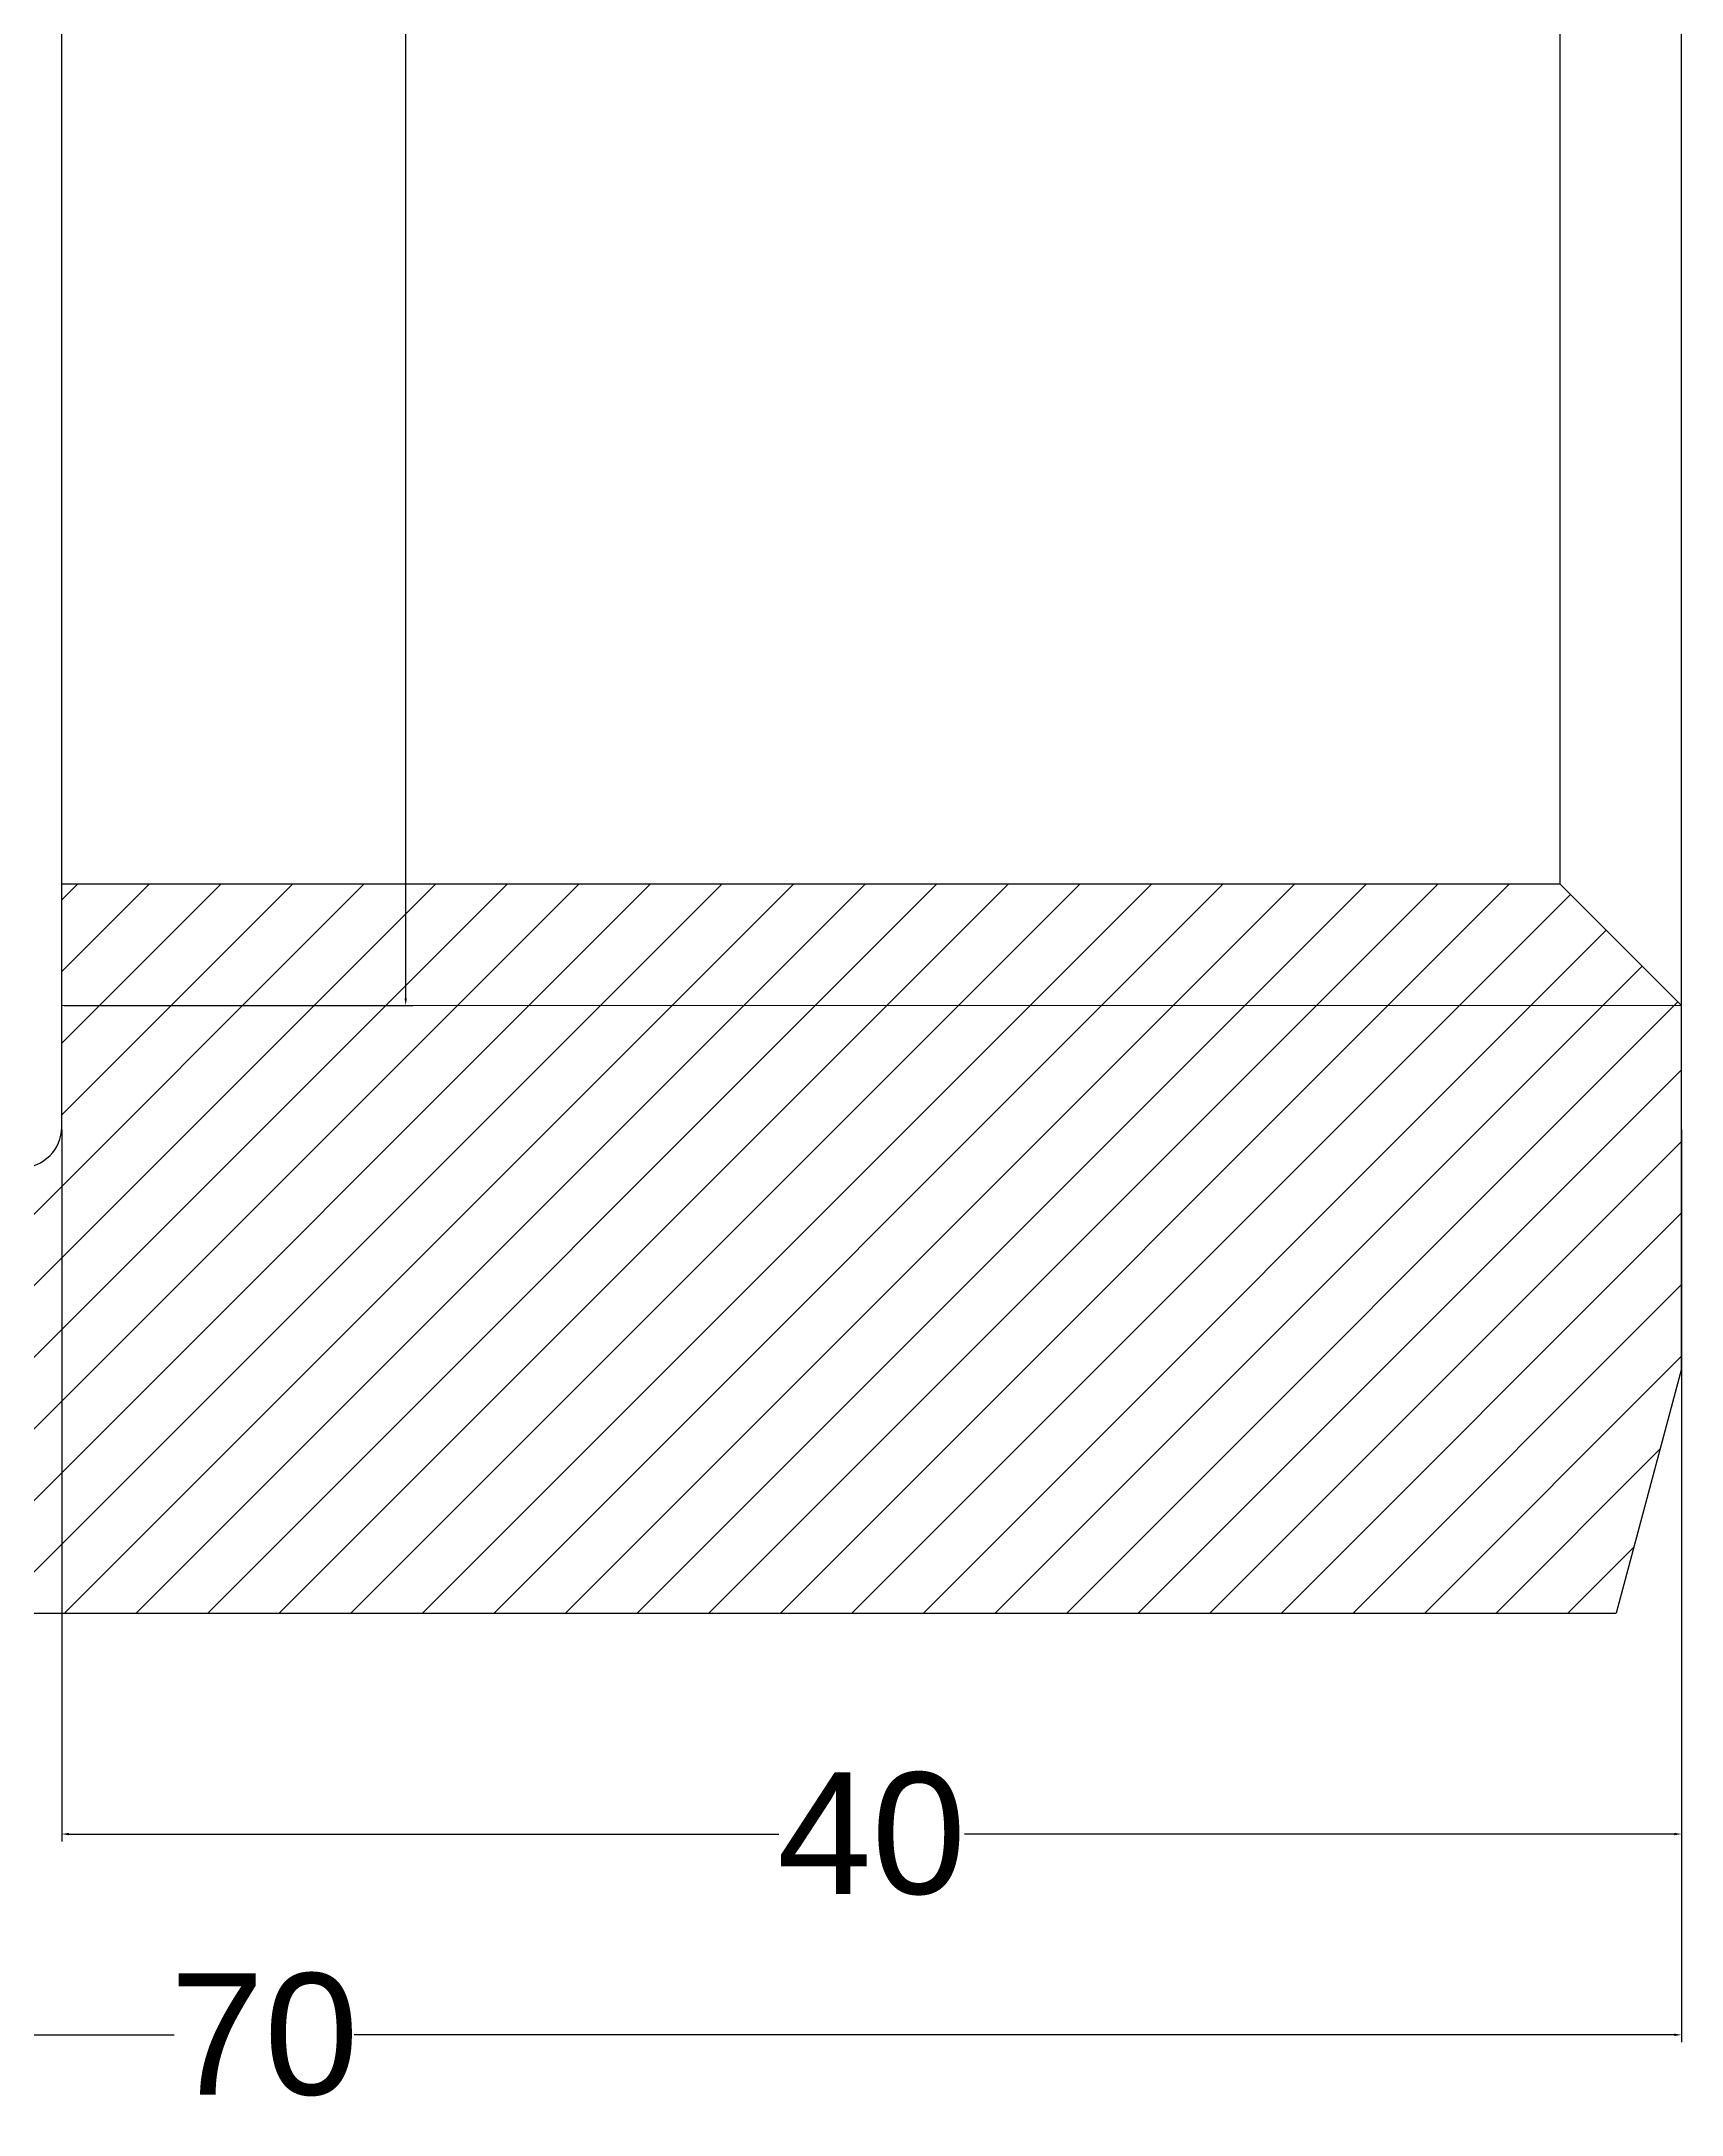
# Model space of a CAD drawing. Header units: inches. Extents: x -20 to 1819, y -457 to 307.
# Drawn here: x 1534.4 to 1574.9, y 111.9 to 163.1 of the extents above; entities that cross this region are included whole.
import ezdxf

# ---------------------------------------------------------------- set-up
doc = ezdxf.new("R2010")
doc.units = ezdxf.units.IN
doc.header["$MEASUREMENT"] = 0
doc.header["$PDMODE"] = 35
doc.header["$PDSIZE"] = 5
doc.layers.get('0').update_dxf_attribs({"lineweight": 15})
doc.layers.add('GROASE', color=7, linetype='Continuous', lineweight=30)
doc.styles.get("Standard").update_dxf_attribs({"font": 'arial.ttf', "height": 3})
doc.dimstyles.get("Standard").update_dxf_attribs({"dimtxt": 0.18, "dimasz": 0.18, "dimexe": 0.18, "dimexo": 0.0625, "dimgap": 0.09, "dimtad": 0, "dimtih": 1, "dimtoh": 1, "dimdec": 4, "dimzin": 0, "dimdsep": 46, "dimtxsty": 'Standard', "dimcen": 0.09, "dimadec": 0, "dimazin": 0, "dimtfac": 1, "dimtdec": 4, "dimtofl": 0, "dimtmove": 0, "dimatfit": 3, "dimfxl": 1, "dimtolj": 1, "dimtzin": 0, "dimarcsym": 0})

# ---------------------------------------------------------------- blocks, each defined once
blk = doc.blocks.new('*D42')
at = {"color": 0, "lineweight": -2, "transparency": 16777216}
for p, q in [((1534.932, 199.261), (1543.544, 199.261)), ((1543.364, 199.081), (1543.364, 173.172)), ((1543.364, 139.441), (1543.364, 165.351)), ((1534.932, 139.261), (1543.544, 139.261))]:
    blk.add_line(p, q, dxfattribs=at)
at = {"color": 0, "transparency": 16777216}
for points in [[(1543.334, 199.081), (1543.394, 199.081), (1543.364, 199.261)], [(1543.334, 139.441), (1543.394, 139.441), (1543.364, 139.261)]]:
    blk.add_solid(points, dxfattribs=at)
at = {"layer": 'Defpoints', "color": 0, "transparency": 16777216}
for p in [(1534.87, 199.261), (1534.87, 139.261), (1543.364, 139.261)]:
    blk.add_point(p, dxfattribs=at)
at = {"color": 0, "transparency": 16777216, "insert": (1543.364, 169.261), "char_height": 3, "attachment_point": 5, "rotation": 90}
blk.add_mtext('\\A1;M60', dxfattribs=at)
blk = doc.blocks.new('*D44')
at = {"color": 0, "lineweight": -2, "transparency": 16777216}
for p, q in [((1504.87, 130.228), (1504.87, 113.665)), ((1574.87, 130.228), (1574.87, 113.665)), ((1505.05, 113.845), (1537.649, 113.845)), ((1574.69, 113.845), (1542.091, 113.845))]:
    blk.add_line(p, q, dxfattribs=at)
at = {"color": 0, "transparency": 16777216}
for points in [[(1505.05, 113.875), (1505.05, 113.815), (1504.87, 113.845)], [(1574.69, 113.875), (1574.69, 113.815), (1574.87, 113.845)]]:
    blk.add_solid(points, dxfattribs=at)
at = {"layer": 'Defpoints', "color": 0, "transparency": 16777216}
for p in [(1504.87, 130.29), (1574.87, 130.29), (1574.87, 113.845)]:
    blk.add_point(p, dxfattribs=at)
at = {"color": 0, "transparency": 16777216, "insert": (1539.87, 113.845), "char_height": 3, "attachment_point": 5}
blk.add_mtext('\\A1;70', dxfattribs=at)
blk = doc.blocks.new('*D45')
at = {"color": 0, "lineweight": -2, "transparency": 16777216}
for p, q in [((1534.87, 136.199), (1534.87, 118.623)), ((1574.87, 136.199), (1574.87, 118.623)), ((1535.05, 118.803), (1552.576, 118.803)), ((1574.69, 118.803), (1557.164, 118.803))]:
    blk.add_line(p, q, dxfattribs=at)
at = {"color": 0, "transparency": 16777216}
for points in [[(1535.05, 118.833), (1535.05, 118.773), (1534.87, 118.803)], [(1574.69, 118.833), (1574.69, 118.773), (1574.87, 118.803)]]:
    blk.add_solid(points, dxfattribs=at)
at = {"layer": 'Defpoints', "color": 0, "transparency": 16777216}
for p in [(1534.87, 136.261), (1574.87, 136.261), (1574.87, 118.803)]:
    blk.add_point(p, dxfattribs=at)
at = {"color": 0, "transparency": 16777216, "insert": (1554.87, 118.803), "char_height": 3, "attachment_point": 5}
blk.add_mtext('\\A1;40', dxfattribs=at)

msp = doc.modelspace()

# ---------------------------------------------------------------- hatches: boundary and pattern name
h = msp.add_hatch()
h.set_pattern_fill('ANSI31', color=256, scale=10)
edge = h.paths.add_edge_path()
edge.add_line((1574.8699, 130.29019), (1573.25446, 124.26129))
edge.add_line((1573.25446, 124.26129), (1506.48534, 124.26129))
edge.add_line((1506.48534, 124.26129), (1504.8699, 130.29019))
edge.add_line((1504.8699, 130.29019), (1504.8699, 147.26129))
edge.add_line((1504.8699, 147.26129), (1509.8699, 147.26129))
edge.add_line((1509.8699, 147.26129), (1509.8699, 136.26129))
edge.add_arc((1510.8699, 136.26129), 1, 180, 270)
edge.add_line((1510.8699, 135.26129), (1533.8699, 135.26129))
edge.add_arc((1533.8699, 136.26129), 1, 270, 360)
edge.add_line((1534.8699, 136.26129), (1534.8699, 139.26129))
edge.add_line((1534.8699, 139.26129), (1574.8699, 139.26129))
edge.add_line((1574.8699, 139.26129), (1574.8699, 130.29019))
h.paths.add_polyline_path([(1574.8699, 139.26129), (1534.8699, 139.26129), (1534.8699, 142.26129), (1571.8699, 142.26129)], flags=17)

# ---------------------------------------------------------------- linework, layer by layer
msp.add_line((1574.8699, 139.26129), (1534.8699, 139.26129))
at = {"layer": 'GROASE'}
for p, q in [((1534.8699, 136.26129), (1534.8699, 169.26129)), ((1571.8699, 142.26129), (1571.8699, 169.26129)), ((1574.8699, 130.29019), (1574.8699, 169.26129)), ((1571.8699, 142.26129), (1534.8699, 142.26129)), ((1571.8699, 142.26129), (1574.8699, 139.26129)), ((1574.8699, 130.29019), (1573.25446, 124.26129)), ((1506.48534, 124.26129), (1573.25446, 124.26129))]:
    msp.add_line(p, q, dxfattribs=at)
msp.add_arc((1533.8699, 136.26129), 1, 270, 0, dxfattribs=at)

# ---------------------------------------------------------------- dimensions: what is measured, and where the dimension line sits
dim = msp.add_linear_dim(base=(1543.36378, 139.26129), p1=(1534.8699, 199.26129), p2=(1534.8699, 139.26129), angle=90, text='M<>', dimstyle='Standard', override={"dimdec": 0})
dim.commit()
dim.dimension.update_dxf_attribs({"geometry": '*D42', "text_midpoint": (1543.36378, 169.26129), "text_rotation": 90})
for base, p1, p2, picture, middle in [((1574.8699, 118.80259), (1534.8699, 136.26129), (1574.8699, 136.26129), '*D45', (1554.8699, 118.80259)), ((1574.8699, 113.84526), (1504.8699, 130.29019), (1574.8699, 130.29019), '*D44', (1539.8699, 113.84526))]:
    dim = msp.add_linear_dim(base=base, p1=p1, p2=p2, dimstyle='Standard', override={"dimdec": 0})
    dim.commit()
    dim.dimension.update_dxf_attribs({"geometry": picture, "text_midpoint": middle})

doc.saveas('drawing.dxf')
